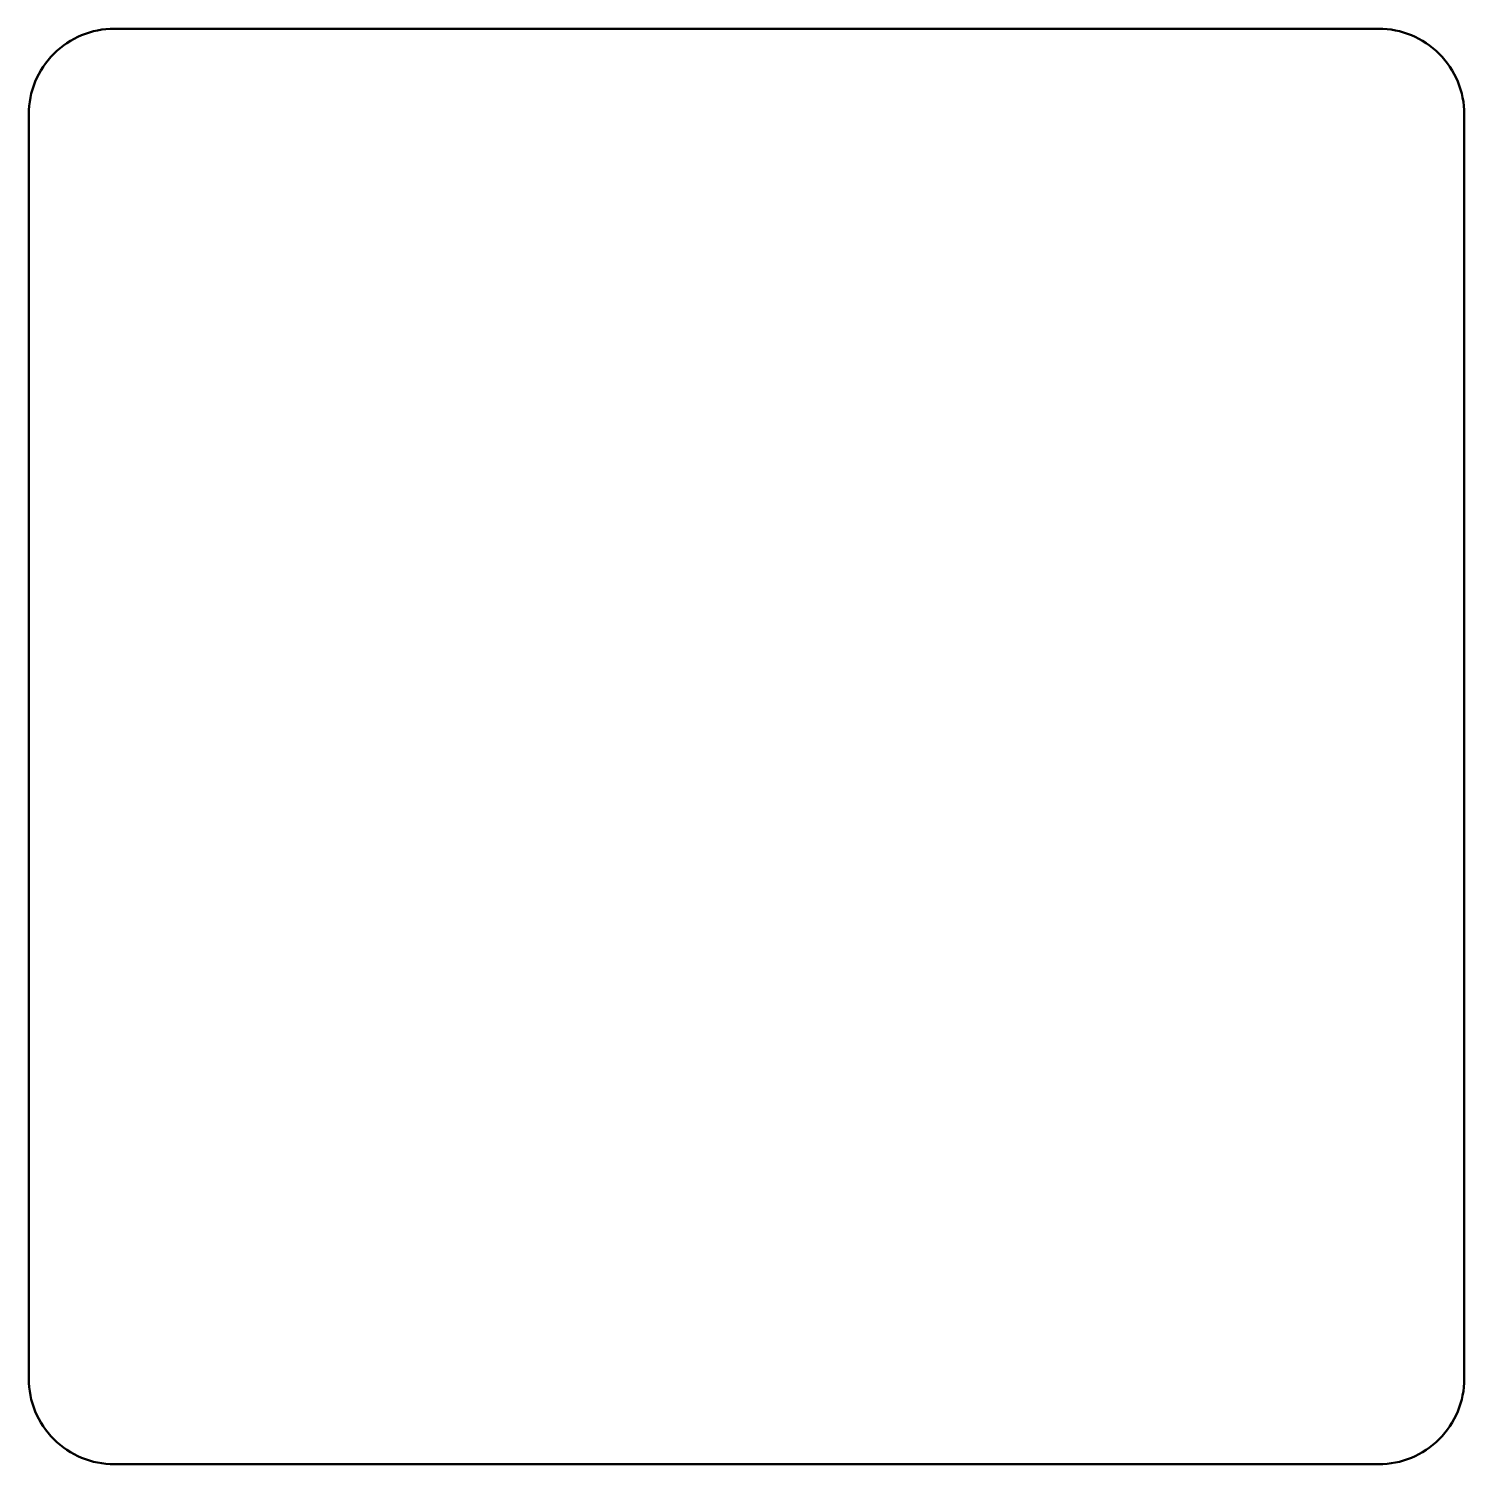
# Model space of a CAD drawing. Header units: millimetres. Extents: x 10.9 to 44.4, y 10.9 to 44.4.
import ezdxf

# ---------------------------------------------------------------- set-up
doc = ezdxf.new("R2010")
doc.units = ezdxf.units.MM
doc.layers.add('IV_OUTER_PROFILE', color=7, linetype='Continuous', lineweight=50)

msp = doc.modelspace()

# ---------------------------------------------------------------- linework, layer by layer
at = {"layer": 'IV_OUTER_PROFILE', "flags": 128}
msp.add_lwpolyline([(10.852, 42.352, -0.414214), (12.852, 44.352), (42.352, 44.352, -0.414214), (44.352, 42.352), (44.352, 12.852, -0.414214), (42.352, 10.852), (12.852, 10.852, -0.414214), (10.852, 12.852)], format="xyb", close=True, dxfattribs=at)

doc.saveas('drawing.dxf')
